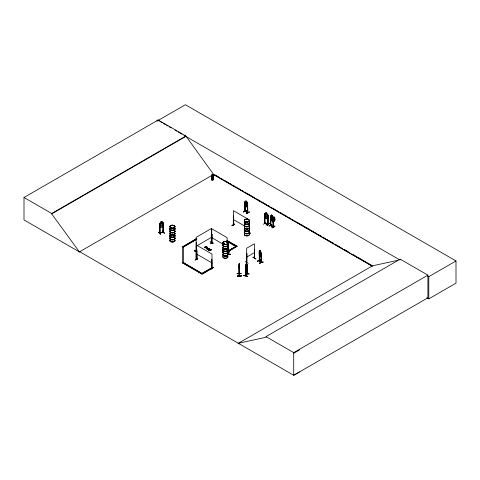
<?xml version="1.0" encoding="UTF-8"?>
<svg xmlns="http://www.w3.org/2000/svg" width="480" height="480" viewBox="0 0 480 480"><rect width="100%" height="100%" fill="white"/><g stroke="black" fill="none" stroke-linecap="round" stroke-linejoin="round"><path stroke-width="0.72" d="M239.232 266.49L239.412 268.47L239.472 267.978M264.486 223.44L268.038 224.544L268.044 214.998L266.868 214.242L266.868 213.15L265.674 212.796L265.716 213.942L265.128 214.116L265.128 216.156L265.716 217.218L266.808 217.566L267.396 216.876L266.868 213.15M264.486 223.116L264.93 223.14L264.534 223.014M264.93 223.464L264.894 214.572L264.504 214.542L264.894 214.572M268.056 224.43L268.068 215.58L267.75 215.478L267.696 224.466C269.22 223.272 260.49 222.654 267.642 224.19M228.36 254.472L228.324 245.598M212.862 179.31L213.054 176.424M205.326 247.08L206.064 246.738L206.4 247.374L205.812 247.452L206.55 247.026L206.118 246.612A0.618 0.36 0 0 0 205.77 246.582C204.636 246.858 204.234 248.244 205.854 247.47M239.28 275.724L239.412 265.554M227.874 243.162L227.802 242.646M163.314 232.254L159.564 233.184L159.972 232.746M163.332 225.666L162.918 226.866L160.056 227.61L159.684 223.698L160.068 223.2L162.906 222.462L163.332 222.732L163.272 232.266L162.9 232.368L163.212 231.87M162.84 232.29L163.254 232.182M247.572 276.162L243.702 275.568M243.696 275.604L243.78 275.298M211.956 174.492L212.412 174.09L212.862 174.492M212.346 179.214L212.406 178.902L212.49 179.292M245.256 261.546L248.16 263.37M171.018 227.718L170.85 227.436L171.318 227.436M171.282 227.358L171.36 227.742M173.736 226.002L173.898 225.996M224.004 243.69L223.722 244.044M226.848 242.046L227.004 242.334L226.794 242.064M248.208 219.768L248.544 219.948M248.454 219.744L248.154 219.822M260.988 256.872C262.062 255.516 260.064 247.614 260.874 254.826L260.544 255.366L259.596 253.53L259.902 250.314L260.604 250.968L260.58 252.078L260.544 250.998M259.446 255.348L259.242 254.052L259.446 255.348L261 256.92L261.246 256.026M247.212 273.432L245.61 275.892L245.586 266.328L246.912 264.03L246.912 268.428L245.778 270.12L245.61 269.28M245.91 275.448L247.236 273.756L246.924 273.942L247.206 264.87L247.23 273.78L245.742 275.922L245.892 266.82M194.568 250.908L196.308 251.904M261.06 259.968L257.508 261.132M162.888 226.836L163.272 225.648M208.896 249.84L208.524 249.654M209.37 249.57C207.33 249.126 210.432 250.128 208.614 249.84M247.692 206.22L247.368 207.162L245.118 205.896L244.854 204.624L245.172 205.854L247.374 207.096M273.354 220.446L273.024 221.394L270.756 220.134L270.456 215.952L271.452 216.078M239.124 264.072L239.538 266.34L239.292 264.834L239.358 275.928L239.118 273.258M239.172 264.066L239.292 264.474M158.52 232.2L160.434 234.246M158.688 232.134L160.458 234.288M243.756 275.49L247.56 276.342M245.916 275.73L245.778 275.322L245.814 275.886M267.618 218.916L264.888 218.016L264.504 216.84L264.864 218.04L267.618 218.916L268.002 217.914M162.924 232.05L163.314 231.93M195.072 260.244L197.802 258.522M210.21 243.852L213.102 242.226M243.426 211.98L246.282 210.318M270.486 225.174L270.768 225.636L270.438 225.126L270.87 225.234M270.864 225.576L270.834 218.898M273.306 227.058L273.054 226.578L273.45 226.65L273.48 227.022L270.564 225.39M196.908 259.272L196.476 259.158L196.752 259.326M196.746 254.178L196.776 259.668L196.872 250.71L196.506 250.62L196.872 250.71M211.602 267.918L212.22 268.326L211.662 267.726L202.05 273.276L202.608 273.876L183.384 262.5L182.586 262.5M233.358 224.604L233.448 224.622M233.688 224.772L233.526 225.168L233.388 216.066L233.286 225.036L233.256 224.664M244.824 211.23L245.148 211.416L245.22 202.458L244.86 202.368L245.118 202.518M247.452 212.424L247.836 212.49L244.974 210.864M263.49 224.352L265.458 222.288M261.186 262.314C260.784 263.202 259.05 260.076 259.368 260.256M259.26 260.652L259.278 251.112L259.26 254.07M261.054 262.146C261.906 262.296 260.508 262.56 261.162 262.164M261.06 262.458L261.186 253.542L261.402 262.614L259.368 260.58M261.372 262.272L259.47 260.616L261.204 262.308M246.522 264.57L246.762 266.616L246.072 268.518L246.054 264.138L246.54 263.418L246.564 264.582L247.05 264.228M246.15 264.21L246.564 263.484M246.15 264.576L246.444 263.778M245.784 265.704L246.096 264.144M245.748 270.054L246.858 268.398M245.328 273.15L249.138 274.014M246.912 273.564L247.104 273.93M249.132 274.002L245.268 273.234M246.654 262.494L246.678 248.226L254.37 243.786L254.388 258.204M273.582 217.728L273.006 217.452L272.1 218.718L272.136 219.768L272.916 220.71L273.72 220.668L274.62 219.402L274.362 218.67L274.89 218.004L274.056 216.996L273.54 217.692L270.798 215.718M274.056 216.996L273.57 217.674M274.95 219.336L275.07 219.93L273.774 221.754L272.976 222.102L271.014 219.732L272.532 216.924L274.92 219.354L274.332 218.694L274.812 218.01M273.774 221.754L275.04 219.906M170.7 227.52L171.258 227.568M223.794 243.708L223.878 244.014M224.28 244.044L224.076 243.624L223.77 243.924M245.292 221.346L245.598 221.286M245.628 221.652L245.718 221.346L245.784 221.688M159.702 223.722L160.086 223.224M207.498 249.36L208.098 248.508L207.678 249.462L209.268 248.904L209.898 249.264L208.776 249.912M207.84 249.078L208.29 248.31L207.132 248.85L208.446 248.592L207.84 249.258L208.914 248.676L209.664 249.534L209.07 249.456M264.528 223.446L264.522 213.888L265.674 213.894M264.876 213.636L267.612 214.512L267.978 215.022M267.75 215.478L268.068 215.58M267.642 224.418L267.708 224.022M267.09 225.54C273.414 218.628 262.758 230.274 269.256 223.536M267.138 225.534L269.082 223.32M208.098 248.694C204.828 250.14 209.262 246.606 207.132 248.85M206.766 248.94L207.618 247.926M259.272 260.346L259.47 260.85L259.266 251.76L259.572 251.904M207.132 248.664L207.816 248.04M196.518 251.52L196.176 251.574M211.296 242.52L211.68 242.448L211.254 242.892M211.248 242.868L211.896 242.934M245.796 275.88L245.76 266.79M213.09 175.5C213.048 178.806 213.972 180.594 211.626 179.916C211.608 166.638 212.31 189.228 211.728 175.5M211.656 175.668L211.83 179.922M212.826 179.826L213.09 175.572L213.162 179.916M264.504 213.912L264.912 213.654M245.814 201.846L244.824 201.714L244.86 211.284L247.698 212.868L247.692 203.304L246.738 202.404M245.172 201.522L244.854 201.744L244.872 211.278M209.562 249.642L208.914 248.676M206.496 247.446L207.042 247.074C207.726 247.806 205.374 247.662 207.27 247.206M206.496 247.626L207.042 247.074M271.422 215.004L270.972 218.286L271.452 219.432L272.358 219.93L272.838 219.324L272.838 217.284L272.358 215.562L271.452 215.058L272.418 215.52L272.388 216.636L273.384 217.536L273.384 220.47M270.456 215.952L270.444 225.486L273.354 227.064L273.45 221.826M270.57 216.528L270.834 216.678M273.042 216.96L273.384 217.536L273.336 227.064M274.86 218.022L274.02 217.014M270.468 225.468L270.57 218.748M273.054 226.902L273.186 221.676M273.156 226.608L270.768 225.402L273.48 226.698M272.022 227.718C277.182 223.962 274.38 227.664 272.04 227.742M246.81 253.542L246.786 262.572L246.906 253.602M254.358 258.198L254.472 249.234M253.062 257.184L255.882 258.912L253.002 257.214M245.16 201.474L247.374 202.764L247.662 206.238M246.708 206.79L246.768 201.294L246.768 202.386M247.434 212.73L247.536 203.784L247.83 212.826L244.974 211.188M247.8 203.928L247.434 203.838M233.688 225.096L233.652 216.216M243.444 211.854L246.15 210.276M243.282 211.95L246.312 210.18M245.118 211.398L245.22 202.458M247.404 212.472L245.25 211.128M196.416 242.568L196.416 251.448M212.01 234.318L211.65 234.228L212.01 234.318L211.854 243.258L211.812 242.724L211.38 242.928L211.278 233.994L211.638 233.898L211.65 243.144L211.752 228.774L227.13 237.654L227.13 242.094M211.38 242.928L211.638 233.898M249.234 211.86L246.504 213.768M194.568 250.914L196.452 251.778M210.33 241.812L213.228 243.468L210.21 241.86M211.896 243.258L211.812 243.048M249.258 233.574L250.344 233.118L249.198 233.796M249.078 233.706L250.2 232.878M211.626 268.266L211.728 259.29L211.92 268.398L211.596 267.978M213.408 267.348L210.534 269.202L213.42 267.372M210.558 269.172L213.42 267.492L210.576 269.202M79.752 251.742L79.44 251.928L24 219.918L24 197.49L158.184 120.018L185.886 136.008L213.588 174.432L372.192 266.004M158.184 120.018L158.184 120.432L185.394 104.724L456 260.958L456 283.158L428.79 298.866L426.846 297.738M24 197.49L51.702 213.48L185.886 136.008M299.592 371.928L293.718 375.276L79.716 251.724L79.398 251.904L51.702 213.894L185.886 136.422M79.398 251.904L213.9 174.252M196.74 239.364L183.384 247.08L182.82 246.756L196.818 238.398M182.82 246.756L190.458 242.346M191.73 241.614L196.818 238.674M196.74 239.088L183.384 246.804L182.586 246.804L182.586 262.776L183.384 262.776L201.966 273.51M196.158 246.204L211.542 237.324M212.22 268.326L202.05 274.2L182.82 263.1L183.384 262.5M182.82 263.1L183.384 262.776L183.384 246.804L182.82 246.48M209.07 249.204L209.928 249.57L208.776 250.098M209.526 249.48L208.512 249.252L208.518 249.786M209.238 250.182C213.822 248.184 208.224 250.482 209.43 250.476M209.238 250.368L211.026 249.372M209.718 250.458C214.296 248.46 208.698 250.758 209.91 250.752M209.718 250.644L211.5 249.648M228.174 250.698L236.508 246.162M228.174 250.974L235.866 246.534M228.096 251.388L237.066 246.21L228.096 251.67M202.05 273.552L211.83 268.056M182.82 262.824L202.05 273.924L212.22 268.05M246.678 257.106L254.37 252.666M238.008 343.476L372.51 265.818L397.29 260.43M238.32 343.29L266.022 337.266L266.022 336.624L400.206 259.152L427.908 275.142L427.908 297.804L293.718 375.276L293.718 352.614L427.908 275.142M400.206 259.794L399.894 259.98L183.954 135.306M427.506 275.922L428.79 276.666L456 260.958M293.718 353.262L299.592 349.914M208.512 249.438L208.266 249.81L208.896 250.026M245.7 221.532L245.502 221.58M245.148 221.544L245.7 221.724L245.772 221.376M224.004 243.75L224.214 243.708M159.63 232.83L162.84 231.966M159.606 233.16L159.972 233.07M159.708 233.25L160.032 233.148L159.936 224.202L159.6 224.292L159.624 233.256L162.84 232.062M162.912 231.936L162.912 232.26M163.242 231.966L162.99 232.032M273.75 221.718L272.976 222.054L271.044 219.714L272.562 216.906L272.994 217.026M264.534 223.338L268.068 224.454M211.998 179.868L211.998 178.41M207.498 249.174L209.106 248.784M259.902 251.406L259.452 250.944L261.228 253.134L261.186 262.638M261.366 253.722L261.06 253.578M261 256.92L259.458 255.324M259.434 260.844L259.572 255.606M259.554 263.046C270.618 259.65 251.994 265.608 263.118 262.05M206.766 248.754L208.098 248.508M160.89 221.886L162.102 221.556L162.084 222.72L162.69 222.918L162.69 224.958L162.084 225.996L160.95 226.302L160.344 225.594L160.344 223.554L160.95 223.026L160.914 221.91M160.95 221.934L162.084 221.628L162.12 222.672M162.882 223.404L163.272 223.386L162.882 223.404L162.9 232.368M159.972 233.19L159.996 224.274L159.6 224.292M162.612 231.078L164.358 233.226L162.438 231.102M164.352 233.208L162.414 230.97M224.202 244.08L223.74 243.996M264.57 223.35L264.57 214.47M245.814 201.918L245.334 202.008L245.334 204.048L245.814 205.194L246.708 205.698L247.182 205.092L247.182 203.058L246.708 202.422M163.194 232.188L163.254 231.858M247.506 212.322L247.728 212.886M196.518 242.628L196.47 259.494L196.8 259.662L196.77 250.77M228.24 251.934L229.584 251.802L228.204 251.994M228.234 252.066L229.578 251.928M230.268 254.13L227.586 254.388L230.268 254.13L230.304 254.442M227.586 254.574L230.304 254.418L227.628 254.706M228.018 244.584L227.964 243.822L228.084 254.31M228.132 247.908L227.706 243.126M170.826 227.694L171.186 227.802M273.228 226.866L273.09 218.04L273.354 218.184M245.148 211.092L244.824 210.906L245.058 211.398M247.554 212.658L247.536 203.784M239.172 266.982L239.292 263.316L239.502 275.922L239.124 273.606M239.166 264.03L238.98 273.822M238.986 264.732L239.022 273.846L239.172 273.3M239.118 266.964L239.502 270.12L239.166 268.296M239.352 267.024L239.412 267.594M241.08 273.288L237.018 273.69L241.08 273.474M241.08 273.408L237.018 273.69M237.42 276.162C249.876 275.442 228.876 276.306 241.482 275.946M237.396 276.036L241.464 275.826M211.836 179.316L212.982 179.316M211.728 179.394L213.09 179.394M212.202 179.712L212.616 179.712M196.746 251.322L195.954 251.322L195.954 259.446L196.746 259.446M195.954 251.598L196.746 251.598M195.954 259.17L196.746 259.17M234.702 224.076L231.858 225.612M264.768 223.536L264.828 214.644M267.942 224.544L267.954 224.208M246.54 264.51L246.582 263.424M265.716 212.85L266.808 213.192M239.34 275.574L239.022 273.618M208.98 249.582L209.37 249.75M271.902 219.336L273.114 219.378L273.366 220.908L273.384 219.438L274.47 219.294L273.318 219.06L273.072 217.608L273.042 219.018L271.956 219.234M246.768 201.294L245.784 200.772L245.814 206.286M245.814 202.278L246.708 202.782M245.814 204.318L246.708 204.822M249.252 212.022C244.026 215.496 246.858 212.46 249.372 212.112M234.582 224.028L231.876 225.612M196.548 251.256C195.84 251.43 196.968 250.734 196.23 251.676L196.26 242.778M196.47 251.628L194.712 250.65L196.428 251.814M196.896 259.572L196.608 245.166L211.992 254.046L211.974 268.296M252.99 257.064L255.96 258.864M158.184 120.432L159.474 121.176M160.764 121.92L162.054 122.664M163.338 123.408L165.27 124.524M166.56 125.268L167.85 126.012M169.14 126.756L171.072 127.872M174.936 130.104L176.868 131.22M178.158 131.964L182.022 134.19M215.196 174.996L219.726 177.612M221.022 178.362L222.966 179.484M224.256 180.228L225.552 180.978M226.848 181.722L228.792 182.844M230.088 183.594L231.378 184.344M232.674 185.088L234.618 186.21M235.914 186.96L237.204 187.704M239.148 188.826L240.444 189.576M241.74 190.32L243.03 191.07M244.974 192.192L246.27 192.936M247.566 193.686L254.688 197.796M256.626 198.918L260.514 201.162M261.804 201.906L266.34 204.522M267.63 205.272L269.574 206.394M270.87 207.138L272.166 207.888M273.462 208.638L275.4 209.754M276.696 210.504L277.992 211.254M279.93 212.37L281.226 213.12M282.522 213.87L284.466 214.992M285.762 215.736L287.052 216.486M288.348 217.23L290.292 218.352M291.588 219.102L292.878 219.846M294.822 220.968L296.118 221.718M297.414 222.462L301.944 225.078M303.24 225.828L310.362 229.938M311.652 230.688L316.188 233.304M317.478 234.048L322.014 236.67M323.304 237.414L325.248 238.536M326.544 239.286L327.84 240.03M329.136 240.78L331.074 241.902M332.37 242.646L333.666 243.396M335.604 244.518L336.9 245.262M338.196 246.012L339.492 246.756M341.436 247.878L342.726 248.628M344.022 249.372L348.552 251.994M353.088 254.61L356.97 256.848M358.266 257.598L366.036 262.08M367.326 262.83L371.862 265.446M213.162 174.372L372.288 266.244M248.766 219.546L233.388 210.666L233.436 224.952M233.388 219.552L244.284 225.84M226.842 240.306L237.066 246.21M227.49 240.954L237.066 246.486M226.926 241.002L235.944 246.486L226.926 241.278M211.752 237.654L222.648 243.942M196.608 254.046L211.992 262.926M266.022 336.624L293.718 352.614M162.888 222.498L163.296 222.756M205.806 247.266C205.668 249.192 203.418 246.444 205.35 247.182M159.72 226.608L160.104 227.592M228.084 253.986L228.12 254.28M227.706 243.492L227.91 245.562M270.522 218.874L270.81 220.092M239.244 263.322L239.388 264.516M211.77 176.424L211.956 179.31M227.808 242.664L227.7 241.974L227.91 243.84M227.814 244.788L227.814 244.794A2.58 1.488 0 0 1 225.348 246.708A2.58 1.488 0 0 1 222.858 244.836M428.79 276.666L428.79 298.866M271.488 215.04L271.488 216.132M270.738 216.738L270.678 225.618M269.076 226.086L271.902 224.388L269.058 226.092M247.074 264.84L247.074 273.948M239.292 263.316L239.358 264.66M212.982 175.662L212.988 179.916M212.862 174.456L212.862 175.29A0.906 0.738 0 0 1 213.054 176.454M212.838 178.452L212.814 179.868M212.616 179.748L212.616 179.064L212.202 179.064L212.202 179.748M211.956 174.456L211.956 175.29A0.906 0.738 0 0 0 211.77 176.454M211.914 234.378L211.944 243.276M211.728 259.29L211.728 268.17M211.494 242.73L211.542 228.444L196.158 237.324L196.128 251.616M209.058 249.75L208.968 250.206M163.212 223.308L163.254 232.296M157.098 119.934L157.098 121.404M51.702 213.48L51.702 213.894M249.342 224.928A2.58 1.488 0 0 1 246.516 226.788A2.58 1.488 0 0 1 244.62 224.568M249.306 225.078A2.538 1.464 0 0 1 246.522 226.908A2.538 1.464 0 0 1 244.656 224.724M249.294 226.992A2.526 1.458 0 0 1 246.522 228.816A2.526 1.458 0 0 1 244.662 226.638M249.312 227.142A2.544 1.47 0 0 1 246.522 228.978A2.544 1.47 0 0 1 244.65 226.788M249.342 222.48A2.58 1.488 0 0 1 246.516 224.34A2.58 1.488 0 0 1 244.62 222.12M245.028 221.808A2.58 1.488 0 0 1 246.186 221.424M249.306 224.664A2.538 1.464 0 0 1 246.522 226.5A2.538 1.464 0 0 1 244.656 224.31M249.306 222.624A2.538 1.464 0 0 1 246.522 224.46A2.538 1.464 0 0 1 244.656 222.276M245.058 221.97A2.538 1.464 0 0 1 246.198 221.592M249.342 224.802A2.58 1.488 0 0 1 246.516 226.662A2.58 1.488 0 0 1 244.62 224.442M249.342 222.354A2.58 1.488 0 0 1 246.516 224.214A2.58 1.488 0 0 1 244.62 221.994M245.028 221.682A2.58 1.488 0 0 1 246.186 221.298M249.312 222.216A2.544 1.47 0 0 1 246.522 224.052A2.544 1.47 0 0 1 244.65 221.862M245.052 221.556A2.544 1.47 0 0 1 246.192 221.178M249.342 231.912A2.58 1.488 0 0 1 246.516 233.772A2.58 1.488 0 0 1 244.62 231.552M249.306 232.062A2.538 1.464 0 0 1 246.522 233.892A2.538 1.464 0 0 1 244.656 231.708M249.294 233.976A2.526 1.458 0 0 1 246.522 235.8A2.526 1.458 0 0 1 244.662 233.622M249.384 227.73A2.532 1.464 0 0 1 246.198 229.14A2.532 1.464 0 0 1 244.656 226.998M249.3 234.114A2.532 1.464 0 0 1 246.522 235.944A2.532 1.464 0 0 1 244.656 233.76M249.312 227.232A2.55 1.47 0 0 1 246.522 229.074A2.55 1.47 0 0 1 244.644 226.878M249.342 229.464A2.58 1.488 0 0 1 246.516 231.324A2.58 1.488 0 0 1 244.62 229.104M249.306 231.648A2.538 1.464 0 0 1 246.522 233.484A2.538 1.464 0 0 1 244.656 231.294M249.306 229.608A2.538 1.464 0 0 1 246.522 231.444A2.538 1.464 0 0 1 244.656 229.26M249.342 231.786A2.58 1.488 0 0 1 246.516 233.646A2.58 1.488 0 0 1 244.62 231.426M249.342 229.338A2.58 1.488 0 0 1 246.516 231.198A2.58 1.488 0 0 1 244.62 228.978M249.312 229.2A2.544 1.47 0 0 1 246.522 231.036A2.544 1.47 0 0 1 244.65 228.846M174.924 230.982A2.58 1.488 0 0 1 172.092 232.842A2.58 1.488 0 0 1 170.196 230.622M174.882 231.126A2.538 1.464 0 0 1 172.098 232.962A2.538 1.464 0 0 1 170.232 230.778M174.96 233.424A2.526 1.458 0 0 1 171.78 234.834A2.526 1.458 0 0 1 170.244 232.692M174.888 233.178A2.544 1.47 0 0 1 172.098 235.02A2.544 1.47 0 0 1 170.226 232.824M174.924 228.528A2.58 1.488 0 0 1 172.092 230.394A2.58 1.488 0 0 1 170.196 228.168M174.882 230.718A2.538 1.464 0 0 1 172.098 232.548A2.538 1.464 0 0 1 170.232 230.364M174.882 228.678A2.538 1.464 0 0 1 172.098 230.508A2.538 1.464 0 0 1 170.232 228.324M174.924 230.856A2.58 1.488 0 0 1 172.092 232.716A2.58 1.488 0 0 1 170.196 230.496M174.924 228.402A2.58 1.488 0 0 1 172.092 230.268A2.58 1.488 0 0 1 170.196 228.042M174.888 228.264A2.544 1.47 0 0 1 172.098 230.106A2.544 1.47 0 0 1 170.226 227.91M174.924 237.966A2.58 1.488 0 0 1 172.092 239.826A2.58 1.488 0 0 1 170.196 237.606M174.882 238.11A2.538 1.464 0 0 1 172.098 239.946A2.538 1.464 0 0 1 170.232 237.762M174.96 240.408A2.526 1.458 0 0 1 171.78 241.818A2.526 1.458 0 0 1 170.244 239.676A2.55 1.47 0 0 0 172.098 241.92A2.55 1.47 0 0 0 174.894 240.084M174.966 233.784A2.532 1.464 0 0 1 171.774 235.194A2.532 1.464 0 0 1 170.238 233.052M174.888 240.162A2.544 1.47 0 0 1 172.098 242.004A2.544 1.47 0 0 1 170.226 239.808M174.894 233.28A2.55 1.47 0 0 1 172.098 235.116A2.55 1.47 0 0 1 170.226 232.926M174.924 235.512A2.58 1.488 0 0 1 172.092 237.378A2.58 1.488 0 0 1 170.196 235.152M174.882 237.702A2.538 1.464 0 0 1 172.098 239.532A2.538 1.464 0 0 1 170.232 237.348M174.882 235.662A2.538 1.464 0 0 1 172.098 237.492A2.538 1.464 0 0 1 170.232 235.308M174.924 237.84A2.58 1.488 0 0 1 172.092 239.7A2.58 1.488 0 0 1 170.196 237.48M174.924 235.386A2.58 1.488 0 0 1 172.092 237.252A2.58 1.488 0 0 1 170.196 235.026M174.882 235.254A2.538 1.464 0 0 1 172.098 237.084A2.538 1.464 0 0 1 170.232 234.9M227.79 249.348A2.526 1.458 0 0 1 225.348 251.184A2.526 1.458 0 0 1 222.906 249.348M227.808 244.986A2.544 1.47 0 0 1 225.348 246.834A2.544 1.47 0 0 1 222.894 244.986M227.808 244.572A2.544 1.47 0 0 1 225.348 246.42A2.544 1.47 0 0 1 222.894 244.572M227.808 247.434A2.544 1.47 0 0 1 225.348 249.282A2.544 1.47 0 0 1 222.894 247.434M227.844 247.284A2.58 1.488 0 0 1 225.348 249.162A2.58 1.488 0 0 1 222.858 247.284M227.844 247.158A2.58 1.488 0 0 1 225.348 249.036A2.58 1.488 0 0 1 222.858 247.158M227.808 247.02A2.544 1.47 0 0 1 225.348 248.874A2.544 1.47 0 0 1 222.894 247.02M227.844 244.71A2.58 1.488 0 0 1 225.348 246.582A2.58 1.488 0 0 1 222.858 244.71M227.814 249.51A2.55 1.47 0 0 1 225.348 251.358A2.55 1.47 0 0 1 222.888 249.51M227.79 249.714A2.526 1.458 0 0 1 225.348 251.55A2.526 1.458 0 0 1 222.906 249.714M227.79 256.332A2.526 1.458 0 0 1 225.348 258.168A2.526 1.458 0 0 1 222.906 256.332M227.814 249.588A2.55 1.47 0 0 1 225.348 251.442A2.55 1.47 0 0 1 222.888 249.588M227.808 251.97A2.544 1.47 0 0 1 225.348 253.818A2.544 1.47 0 0 1 222.894 251.97M227.808 251.556A2.544 1.47 0 0 1 225.348 253.404A2.544 1.47 0 0 1 222.894 251.556M227.808 254.418A2.544 1.47 0 0 1 225.348 256.266A2.544 1.47 0 0 1 222.894 254.418M227.844 254.268A2.58 1.488 0 0 1 225.348 256.146A2.58 1.488 0 0 1 222.858 254.268M227.844 254.142A2.58 1.488 0 0 1 225.348 256.02A2.58 1.488 0 0 1 222.858 254.142M227.808 254.004A2.544 1.47 0 0 1 225.348 255.858A2.544 1.47 0 0 1 222.894 254.004M227.844 251.82A2.58 1.488 0 0 1 225.348 253.692A2.58 1.488 0 0 1 222.858 251.82M227.844 251.694A2.58 1.488 0 0 1 225.348 253.566A2.58 1.488 0 0 1 222.858 251.694M227.808 256.464A2.544 1.47 0 0 1 225.348 258.312A2.544 1.47 0 0 1 222.894 256.464M205.578 247.548L204.78 247.596L205.578 247.548M205.578 247.362L204.774 247.362L205.578 247.362M205.608 246.87L206.004 247.152L206.118 246.798A0.618 0.36 0 0 0 205.77 246.768L205.608 246.87M205.608 247.056L206.304 247.122L205.608 247.056M257.52 261.12L261.078 259.83L257.538 261.186M246.522 264.936L246.072 265.608L246.072 267.648L246.522 266.976L246.522 264.936M273.42 217.956L272.52 219.222L273.3 220.164L274.2 218.898L273.42 217.956M274.122 217.332L274.464 218.166L274.122 217.332M274.866 226.17L272.046 227.886L274.884 226.2M161.88 221.862L161.154 222.426L161.88 221.862M162.084 223.086L160.95 223.392L160.95 225.432L162.084 225.126L162.084 223.086M266.61 213.312L265.908 213.09L266.61 213.678L266.61 213.312M266.808 214.65L265.716 214.302L265.716 216.342L266.808 216.69L266.808 214.65M272.196 215.652L271.614 215.334L272.196 216.018L272.196 215.652M272.358 217.014L271.452 216.516L271.452 218.556L272.358 219.054L272.358 217.014M246.546 201.42L245.97 201.096L246.546 201.786L246.546 201.42M260.43 251.064L260.034 250.662L260.43 251.43L260.43 251.064M260.544 252.456L259.926 251.826L259.926 253.866L260.544 254.49L260.544 252.456M245.58 221.808A2.544 1.47 0 0 0 249.396 220.536A2.544 1.47 0 0 0 245.58 219.264A2.544 1.47 0 0 0 245.58 221.808M245.586 222.018A2.532 1.464 0 0 0 249.384 220.752A2.532 1.464 0 0 0 245.586 219.486A2.532 1.464 0 0 0 245.586 222.018M245.58 221.904A2.55 1.47 0 0 0 249.402 220.626A2.55 1.47 0 0 0 245.58 219.354A2.55 1.47 0 0 0 245.58 221.904M171.156 227.874A2.55 1.47 0 0 0 174.978 226.596A2.55 1.47 0 0 0 171.156 225.324A2.55 1.47 0 0 0 171.156 227.874M171.162 228.066A2.532 1.464 0 0 0 174.966 226.8A2.532 1.464 0 0 0 171.162 225.528A2.532 1.464 0 0 0 171.162 228.066M171.156 227.952A2.55 1.47 0 0 0 174.978 226.674A2.55 1.47 0 0 0 171.156 225.402A2.55 1.47 0 0 0 171.156 227.952M224.076 244.164A2.544 1.47 0 0 0 227.892 242.892A2.544 1.47 0 0 0 224.076 241.62A2.544 1.47 0 0 0 224.076 244.164M224.082 244.368A2.532 1.464 0 0 0 227.886 243.102A2.532 1.464 0 0 0 224.082 241.836A2.532 1.464 0 0 0 224.082 244.368M224.076 244.248A2.55 1.47 0 0 0 227.898 242.976A2.55 1.47 0 0 0 224.076 241.704A2.55 1.47 0 0 0 224.076 244.248"/></g></svg>
